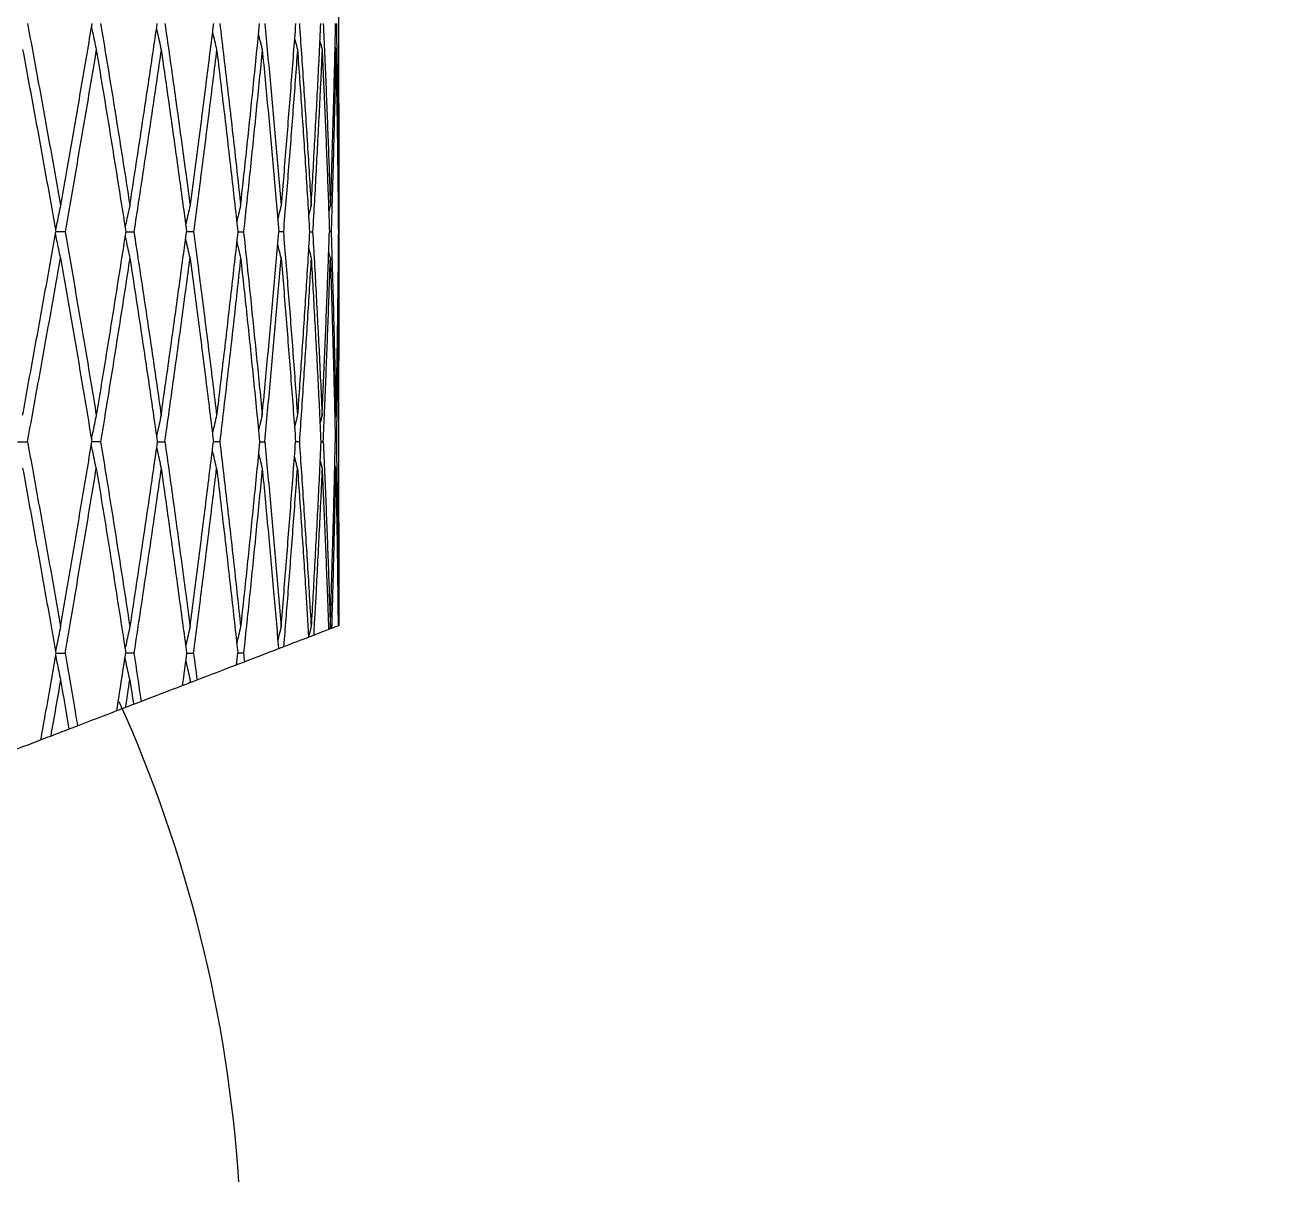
# Model space of a CAD drawing. Extents: x 1661 to 2451, y 0 to 579.
# Drawn here: x 2179.47 to 2197.5, y 425.28 to 441.93 of the extents above; entities that cross this region are included whole.
import ezdxf

# ---------------------------------------------------------------- set-up
doc = ezdxf.new("R2010")
doc.units = 0
doc.header["$LTSCALE"] = 10
doc.header["$MEASUREMENT"] = 0
doc.header["$PDMODE"] = 3
doc.header["$PDSIZE"] = -10
doc.layers.get('0').update_dxf_attribs({"linetype": 'CONTINUOUS'})
doc.layers.get('DEFPOINTS').update_dxf_attribs({"linetype": 'CONTINUOUS'})
doc.layers.add('1', color=7, linetype='CONTINUOUS')
doc.layers.add('2', color=7, linetype='CONTINUOUS', true_color=0xffffff)
doc.styles.add('Daelim Dimension', font='')
doc.styles.get('Daelim Dimension').set_extended_font_data('나눔고딕')
doc.dimstyles.new('DEFAULT', dxfattribs={"dimscale": 2, "dimtxt": 2, "dimasz": 2, "dimexe": 0, "dimexo": 2, "dimgap": 1, "dimtad": 1, "dimdec": 0, "dimzin": 9, "dimdsep": 46, "dimtxsty": 'Daelim Dimension', "dimcen": 0.5, "dimclrd": 5, "dimclre": 5, "dimclrt": 256, "dimadec": 1, "dimazin": 0, "dimtfac": 1, "dimtdec": 0, "dimtix": 1, "dimtmove": 0, "dimatfit": 3, "dimfxl": 1, "dimtolj": 1, "dimtzin": 1, "dimlwd": 9, "dimlwe": 9, "dimarcsym": 0})

# ---------------------------------------------------------------- blocks, each defined once
blk = doc.blocks.new('*D11')
at = {"color": 5, "lineweight": 9, "ltscale": 0.5, "transparency": 16777216}
for p, q in [((2146.989, 470.764), (1973.318, 470.764)), ((1975.318, 466.764), (1975.318, 277.281)), ((2140.649, 273.281), (1973.318, 273.281))]:
    blk.add_line(p, q, dxfattribs=at)
at = {"color": 5, "linetype": 'ByBlock', "lineweight": 9, "ltscale": 0.5, "transparency": 16777216}
for p, q in [((2212.678, 377.281), (2263.051, 377.281)), ((2263.051, 373.281), (2263.051, 277.281)), ((2212.678, 273.281), (2263.051, 273.281))]:
    blk.add_line(p, q, dxfattribs=at)
at = {"color": 5, "ltscale": 0.5, "transparency": 16777216}
for points in [[(1974.651, 466.764), (1975.984, 466.764), (1975.318, 470.764)], [(2262.384, 373.281), (2263.717, 373.281), (2263.051, 377.281)], [(1974.651, 277.281), (1975.984, 277.281), (1975.318, 273.281)], [(2262.384, 277.281), (2263.717, 277.281), (2263.051, 273.281)]]:
    blk.add_solid(points, dxfattribs=at)
at = {"layer": 'DEFPOINTS', "color": 0, "ltscale": 0.5, "transparency": 16777216}
for p in [(2150.989, 470.764), (2208.678, 377.281), (1975.318, 273.281), (2144.649, 273.281), (2208.678, 273.281), (2263.051, 273.281)]:
    blk.add_point(p, dxfattribs=at)
at = {"color": 7, "ltscale": 0.5, "transparency": 16777216, "insert": (1967.874, 372.022), "char_height": 10, "attachment_point": 5, "rotation": 90, "style": 'Daelim Dimension'}
blk.add_mtext('\\A1;197', dxfattribs=at)
at = {"ltscale": 0.5, "transparency": 16777216, "insert": (2258.887, 325.281), "char_height": 4, "attachment_point": 5, "rotation": 90, "style": 'Daelim Dimension'}
blk.add_mtext('\\A1;104', dxfattribs=at)

msp = doc.modelspace()

# ---------------------------------------------------------------- linework, layer by layer
at = {"layer": '1', "color": 7, "linetype": 'Continuous', "lineweight": 18}
msp.add_arc((2162.592, 423.984), 20, 3.7175, 24.2293, dxfattribs=at)
at = {"layer": '2', "color": 7, "linetype": 'Continuous', "lineweight": 18}
for p, q in [((2183.989, 440.808), (2183.989, 443.089)), ((2183.989, 437.855), (2183.989, 440.054)), ((2183.986, 438.956), (2183.981, 438.956)), ((2183.989, 434.768), (2183.989, 437.095)), ((2183.989, 433.289), (2183.989, 434.003)), ((2183.856, 433.238), (2183.857, 433.239)), ((2183.866, 433.272), (2183.857, 433.239)), ((2181.849, 432.505), (2181.843, 432.466)), ((2181.849, 432.505), (2181.853, 432.47))]:
    msp.add_line(p, q, dxfattribs=at)
for points in [[(2179.51, 441.951), (2179.564, 441.662), (2179.671, 441.083), (2179.829, 440.211), (2179.933, 439.627), (2179.985, 439.335)], [(2180.436, 441.951), (2180.387, 441.662), (2180.289, 441.083), (2180.138, 440.211), (2180.036, 439.627), (2179.985, 439.335)], [(2180.562, 441.951), (2180.61, 441.662), (2180.705, 441.083), (2180.845, 440.211), (2180.937, 439.627), (2180.982, 439.335)], [(2180.982, 439.335), (2181.027, 439.627), (2181.117, 440.211), (2181.249, 441.083), (2181.335, 441.662), (2181.377, 441.951)], [(2181.486, 441.951), (2181.528, 441.662), (2181.61, 441.083), (2181.731, 440.211), (2181.81, 439.627), (2181.849, 439.335)], [(2182.184, 441.951), (2182.148, 441.662), (2182.076, 441.083), (2181.964, 440.211), (2181.887, 439.627), (2181.849, 439.335)], [(2182.276, 441.951), (2182.311, 441.662), (2182.379, 441.083), (2182.48, 440.211), (2182.544, 439.627), (2182.576, 439.335)], [(2182.576, 439.335), (2182.608, 439.627), (2182.671, 440.211), (2182.762, 441.083), (2182.82, 441.662), (2182.849, 441.951)], [(2182.922, 441.951), (2182.95, 441.662), (2183.005, 441.083), (2183.083, 440.211), (2183.134, 439.627), (2183.158, 439.335)], [(2183.366, 441.951), (2183.344, 441.662), (2183.3, 441.083), (2183.231, 440.211), (2183.183, 439.627), (2183.158, 439.335)], [(2183.42, 441.951), (2183.44, 441.662), (2183.48, 441.083), (2183.537, 440.211), (2183.572, 439.627), (2183.59, 439.335)], [(2183.59, 439.335), (2183.607, 439.627), (2183.64, 440.211), (2183.687, 441.083), (2183.716, 441.662), (2183.729, 441.951)], [(2183.764, 441.951), (2183.777, 441.662), (2183.802, 441.083), (2183.836, 440.211), (2183.856, 439.627), (2183.866, 439.335)], [(2183.937, 441.951), (2183.931, 441.662), (2183.917, 441.083), (2183.893, 440.211), (2183.875, 439.627), (2183.866, 439.335)], [(2183.952, 441.951), (2183.957, 441.662), (2183.966, 441.083), (2183.977, 440.211), (2183.982, 439.627), (2183.984, 439.335)], [(2183.716, 441.692), (2183.727, 441.654), (2183.737, 441.615), (2183.747, 441.576)], [(2179.44, 441.576), (2179.494, 441.287), (2179.602, 440.707), (2179.761, 439.834), (2179.866, 439.249), (2179.918, 438.956)], [(2180.499, 441.576), (2180.451, 441.287), (2180.353, 440.707), (2180.204, 439.834), (2180.102, 439.249), (2180.051, 438.956)], [(2180.499, 441.576), (2180.547, 441.287), (2180.643, 440.707), (2180.785, 439.834), (2180.877, 439.249), (2180.923, 438.956)], [(2181.432, 441.576), (2181.39, 441.287), (2181.305, 440.707), (2181.174, 439.834), (2181.085, 439.249), (2181.04, 438.956)], [(2181.432, 441.576), (2181.474, 441.287), (2181.557, 440.707), (2181.679, 439.834), (2181.759, 439.249), (2181.798, 438.956)], [(2182.23, 441.576), (2182.195, 441.287), (2182.123, 440.707), (2182.013, 439.834), (2181.937, 439.249), (2181.898, 438.956)], [(2182.23, 441.576), (2182.266, 441.287), (2182.335, 440.707), (2182.437, 439.834), (2182.502, 439.249), (2182.535, 438.956)], [(2182.886, 441.576), (2182.858, 441.287), (2182.8, 440.707), (2182.711, 439.834), (2182.649, 439.249), (2182.617, 438.956)], [(2182.886, 441.576), (2182.914, 441.287), (2182.97, 440.707), (2183.05, 439.834), (2183.101, 439.249), (2183.126, 438.956)], [(2183.393, 441.576), (2183.372, 441.287), (2183.329, 440.707), (2183.262, 439.834), (2183.214, 439.249), (2183.19, 438.956)], [(2183.393, 441.576), (2183.414, 441.287), (2183.455, 440.707), (2183.513, 439.834), (2183.549, 439.249), (2183.567, 438.956)], [(2183.747, 441.576), (2183.734, 441.287), (2183.706, 440.707), (2183.661, 439.834), (2183.628, 439.249), (2183.611, 438.956)], [(2183.747, 441.576), (2183.76, 441.287), (2183.786, 440.707), (2183.821, 439.834), (2183.843, 439.249), (2183.853, 438.956)], [(2183.945, 441.576), (2183.939, 441.287), (2183.926, 440.707), (2183.904, 439.834), (2183.887, 439.249), (2183.878, 438.956)], [(2183.929, 441.634), (2183.934, 441.615), (2183.939, 441.595), (2183.945, 441.576)], [(2183.945, 441.576), (2183.95, 441.287), (2183.961, 440.707), (2183.973, 439.834), (2183.979, 439.249), (2183.981, 438.956)], [(2183.866, 439.335), (2183.858, 439.305), (2183.85, 439.276), (2183.842, 439.246)], [(2183.984, 439.335), (2183.982, 439.327), (2183.979, 439.318), (2183.977, 439.31)], [(2179.44, 436.315), (2179.494, 436.61), (2179.602, 437.199), (2179.762, 438.079), (2179.866, 438.664), (2179.918, 438.956)], [(2180.051, 438.956), (2180.102, 438.664), (2180.203, 438.079), (2180.353, 437.199), (2180.451, 436.61), (2180.499, 436.315)], [(2180.923, 438.956), (2180.877, 438.664), (2180.785, 438.079), (2180.644, 437.199), (2180.548, 436.61), (2180.499, 436.315)], [(2181.04, 438.956), (2181.085, 438.664), (2181.174, 438.079), (2181.305, 437.199), (2181.39, 436.61), (2181.432, 436.315)], [(2181.432, 436.315), (2181.474, 436.61), (2181.558, 437.199), (2181.68, 438.079), (2181.759, 438.664), (2181.798, 438.956)], [(2181.898, 438.956), (2181.937, 438.664), (2182.012, 438.079), (2182.123, 437.199), (2182.195, 436.61), (2182.23, 436.315)], [(2182.535, 438.956), (2182.502, 438.664), (2182.437, 438.079), (2182.335, 437.199), (2182.266, 436.61), (2182.23, 436.315)], [(2182.617, 438.956), (2182.649, 438.664), (2182.71, 438.079), (2182.8, 437.199), (2182.858, 436.61), (2182.886, 436.315)], [(2182.886, 436.315), (2182.914, 436.61), (2182.97, 437.199), (2183.05, 438.079), (2183.101, 438.664), (2183.126, 438.956)], [(2183.19, 438.956), (2183.214, 438.664), (2183.261, 438.079), (2183.329, 437.199), (2183.372, 436.61), (2183.393, 436.315)], [(2183.567, 438.956), (2183.549, 438.664), (2183.513, 438.079), (2183.455, 437.199), (2183.414, 436.61), (2183.393, 436.315)], [(2183.611, 438.956), (2183.628, 438.664), (2183.661, 438.079), (2183.706, 437.199), (2183.734, 436.61), (2183.747, 436.315)], [(2183.747, 436.315), (2183.761, 436.61), (2183.786, 437.199), (2183.821, 438.079), (2183.843, 438.664), (2183.853, 438.956)], [(2183.878, 438.956), (2183.869, 438.956), (2183.861, 438.956), (2183.853, 438.956)], [(2183.878, 438.956), (2183.887, 438.664), (2183.904, 438.079), (2183.926, 437.199), (2183.939, 436.61), (2183.945, 436.315)], [(2183.981, 438.956), (2183.979, 438.664), (2183.973, 438.079), (2183.961, 437.199), (2183.95, 436.61), (2183.945, 436.315)], [(2183.866, 438.578), (2183.858, 438.607), (2183.85, 438.637), (2183.842, 438.667)], [(2179.51, 435.933), (2179.564, 436.228), (2179.671, 436.818), (2179.83, 437.699), (2179.933, 438.285), (2179.985, 438.578)], [(2179.985, 438.578), (2180.036, 438.285), (2180.138, 437.699), (2180.289, 436.818), (2180.387, 436.228), (2180.436, 435.933)], [(2180.982, 438.578), (2180.937, 438.285), (2180.845, 437.699), (2180.705, 436.818), (2180.61, 436.228), (2180.562, 435.933)], [(2180.982, 438.578), (2181.027, 438.285), (2181.117, 437.699), (2181.249, 436.818), (2181.335, 436.228), (2181.377, 435.933)], [(2181.486, 435.933), (2181.528, 436.228), (2181.611, 436.818), (2181.731, 437.699), (2181.81, 438.285), (2181.849, 438.578)], [(2181.849, 438.578), (2181.887, 438.285), (2181.964, 437.699), (2182.076, 436.818), (2182.148, 436.228), (2182.184, 435.933)], [(2182.576, 438.578), (2182.544, 438.285), (2182.48, 437.699), (2182.38, 436.818), (2182.311, 436.228), (2182.276, 435.933)], [(2182.576, 438.578), (2182.608, 438.285), (2182.671, 437.699), (2182.762, 436.818), (2182.82, 436.228), (2182.849, 435.933)], [(2182.922, 435.933), (2182.95, 436.228), (2183.005, 436.818), (2183.083, 437.699), (2183.134, 438.285), (2183.158, 438.578)], [(2183.158, 438.578), (2183.183, 438.285), (2183.231, 437.699), (2183.3, 436.818), (2183.344, 436.228), (2183.366, 435.933)], [(2183.59, 438.578), (2183.572, 438.285), (2183.537, 437.699), (2183.48, 436.818), (2183.44, 436.228), (2183.42, 435.933)], [(2183.59, 438.578), (2183.607, 438.285), (2183.64, 437.699), (2183.687, 436.818), (2183.716, 436.228), (2183.729, 435.933)], [(2183.764, 435.933), (2183.777, 436.228), (2183.802, 436.818), (2183.836, 437.699), (2183.856, 438.285), (2183.866, 438.578)], [(2183.866, 438.578), (2183.875, 438.285), (2183.893, 437.699), (2183.917, 436.818), (2183.931, 436.228), (2183.937, 435.933)], [(2183.984, 438.578), (2183.982, 438.285), (2183.977, 437.699), (2183.966, 436.818), (2183.957, 436.228), (2183.952, 435.933)], [(2183.977, 438.603), (2183.979, 438.595), (2183.982, 438.586), (2183.984, 438.578)], [(2183.747, 436.315), (2183.737, 436.275), (2183.727, 436.236), (2183.716, 436.196)], [(2183.945, 436.315), (2183.939, 436.295), (2183.934, 436.276), (2183.929, 436.256)], [(2179.367, 435.933), (2179.383, 435.933), (2179.414, 435.933), (2179.462, 435.933), (2179.494, 435.933), (2179.51, 435.933)], [(2179.51, 435.933), (2179.564, 435.639), (2179.671, 435.049), (2179.829, 434.162), (2179.933, 433.569), (2179.985, 433.272)], [(2179.985, 433.272), (2180.036, 433.569), (2180.138, 434.162), (2180.289, 435.049), (2180.387, 435.639), (2180.436, 435.933)], [(2180.562, 435.933), (2180.61, 435.639), (2180.705, 435.049), (2180.845, 434.162), (2180.937, 433.569), (2180.982, 433.272)], [(2181.377, 435.933), (2181.335, 435.639), (2181.249, 435.049), (2181.117, 434.162), (2181.027, 433.569), (2180.982, 433.272)], [(2181.486, 435.933), (2181.528, 435.639), (2181.61, 435.049), (2181.731, 434.162), (2181.81, 433.569), (2181.849, 433.272)], [(2181.849, 433.272), (2181.887, 433.569), (2181.964, 434.162), (2182.076, 435.049), (2182.148, 435.639), (2182.184, 435.933)], [(2182.276, 435.933), (2182.311, 435.639), (2182.379, 435.049), (2182.48, 434.162), (2182.544, 433.569), (2182.576, 433.272)], [(2182.849, 435.933), (2182.82, 435.639), (2182.762, 435.049), (2182.671, 434.162), (2182.608, 433.569), (2182.576, 433.272)], [(2182.922, 435.933), (2182.95, 435.639), (2183.005, 435.049), (2183.083, 434.162), (2183.134, 433.569), (2183.158, 433.272)], [(2183.158, 433.272), (2183.183, 433.569), (2183.231, 434.162), (2183.3, 435.049), (2183.344, 435.639), (2183.366, 435.933)], [(2183.42, 435.933), (2183.44, 435.639), (2183.48, 435.049), (2183.537, 434.162), (2183.572, 433.569), (2183.59, 433.272)], [(2183.729, 435.933), (2183.716, 435.639), (2183.687, 435.049), (2183.64, 434.162), (2183.607, 433.569), (2183.59, 433.272)], [(2183.729, 435.933), (2183.741, 435.933), (2183.753, 435.933), (2183.764, 435.933)], [(2183.764, 435.933), (2183.777, 435.639), (2183.802, 435.049), (2183.836, 434.162), (2183.856, 433.569), (2183.866, 433.272)], [(2183.866, 433.272), (2183.875, 433.569), (2183.893, 434.162), (2183.917, 435.049), (2183.931, 435.639), (2183.937, 435.933)], [(2183.952, 435.933), (2183.947, 435.933), (2183.942, 435.933), (2183.937, 435.933)], [(2179.44, 435.552), (2179.494, 435.257), (2179.602, 434.666), (2179.761, 433.779), (2179.866, 433.186), (2179.918, 432.889)], [(2180.051, 432.889), (2180.102, 433.186), (2180.204, 433.779), (2180.353, 434.666), (2180.451, 435.257), (2180.499, 435.552)], [(2180.499, 435.552), (2180.548, 435.257), (2180.644, 434.666), (2180.785, 433.779), (2180.877, 433.186), (2180.923, 432.889)], [(2181.432, 435.552), (2181.39, 435.257), (2181.305, 434.666), (2181.174, 433.779), (2181.085, 433.186), (2181.04, 432.889)], [(2181.432, 435.552), (2181.474, 435.257), (2181.557, 434.666), (2181.679, 433.779), (2181.759, 433.186), (2181.798, 432.889)], [(2181.898, 432.889), (2181.937, 433.186), (2182.013, 433.779), (2182.123, 434.666), (2182.195, 435.257), (2182.23, 435.552)], [(2182.23, 435.552), (2182.266, 435.257), (2182.335, 434.666), (2182.437, 433.779), (2182.502, 433.186), (2182.535, 432.889)], [(2182.886, 435.552), (2182.858, 435.257), (2182.8, 434.666), (2182.711, 433.779), (2182.649, 433.186), (2182.617, 432.889)], [(2183.716, 435.67), (2183.726, 435.631), (2183.737, 435.591), (2183.747, 435.552)], [(2183.945, 435.552), (2183.939, 435.571), (2183.934, 435.591), (2183.929, 435.61)], [(2183.626, 433.15), (2183.713, 433.184), (2183.785, 433.211), (2183.841, 433.233)], [(2183.857, 433.239), (2183.867, 433.243), (2183.878, 433.247), (2183.888, 433.251)], [(2183.888, 433.251), (2183.933, 433.268), (2183.963, 433.279), (2183.978, 433.285)], [(2183.984, 433.287), (2183.984, 433.287), (2183.984, 433.288), (2183.984, 433.288)], [(2183.198, 432.986), (2183.333, 433.038), (2183.452, 433.083), (2183.553, 433.122)], [(2183.553, 433.122), (2183.577, 433.131), (2183.602, 433.141), (2183.626, 433.15)], [(2180.795, 432.063), (2180.838, 432.339), (2180.881, 432.614), (2180.923, 432.889)], [(2181.04, 432.889), (2181.075, 432.658), (2181.11, 432.428), (2181.144, 432.197)], [(2181.798, 432.889), (2181.778, 432.734), (2181.757, 432.579), (2181.736, 432.425)], [(2181.898, 432.889), (2181.915, 432.761), (2181.931, 432.634), (2181.948, 432.506)], [(2182.517, 432.724), (2182.523, 432.779), (2182.529, 432.834), (2182.535, 432.889)], [(2182.617, 432.889), (2182.622, 432.848), (2182.626, 432.808), (2182.63, 432.768)], [(2182.63, 432.768), (2182.811, 432.837), (2182.974, 432.9), (2183.121, 432.956)], [(2183.121, 432.956), (2183.146, 432.966), (2183.172, 432.976), (2183.198, 432.986)], [(2181.948, 432.506), (2182.152, 432.584), (2182.341, 432.657), (2182.517, 432.724)], [(2182.523, 432.727), (2182.522, 432.733), (2182.52, 432.738), (2182.519, 432.744)], [(2182.523, 432.727), (2182.559, 432.74), (2182.594, 432.754), (2182.63, 432.768)], [(2179.985, 432.505), (2179.938, 432.236), (2179.891, 431.967), (2179.844, 431.698)], [(2179.985, 432.505), (2180.025, 432.27), (2180.066, 432.034), (2180.106, 431.799)], [(2180.922, 432.112), (2180.942, 432.243), (2180.962, 432.374), (2180.982, 432.505)], [(2180.982, 432.505), (2181, 432.388), (2181.017, 432.272), (2181.035, 432.156)], [(2181.853, 432.47), (2181.885, 432.482), (2181.916, 432.494), (2181.948, 432.506)], [(2181.144, 432.197), (2181.352, 432.277), (2181.549, 432.353), (2181.736, 432.425)], [(2181.736, 432.425), (2181.772, 432.438), (2181.808, 432.452), (2181.843, 432.466)], [(2181.843, 432.466), (2181.847, 432.467), (2181.85, 432.468), (2181.853, 432.47)], [(2180.922, 432.112), (2180.96, 432.127), (2180.998, 432.141), (2181.035, 432.156)], [(2181.035, 432.156), (2181.072, 432.17), (2181.108, 432.184), (2181.144, 432.197)], [(2180.229, 431.846), (2180.424, 431.921), (2180.613, 431.993), (2180.795, 432.063)], [(2180.795, 432.063), (2180.837, 432.08), (2180.879, 432.096), (2180.922, 432.112)], [(2179.844, 431.698), (2179.932, 431.732), (2180.02, 431.766), (2180.106, 431.799)], [(2180.108, 431.8), (2180.148, 431.815), (2180.188, 431.831), (2180.229, 431.846)], [(2179.211, 431.455), (2179.376, 431.519), (2179.539, 431.581), (2179.698, 431.642)], [(2179.698, 431.642), (2179.746, 431.661), (2179.795, 431.68), (2179.844, 431.698)]]:
    msp.add_open_spline(points, degree=3, dxfattribs=at)
for points, knots in [([(2180.429, 441.908), (2180.434, 441.881), (2180.449, 441.812), (2180.472, 441.701), (2180.49, 441.618), (2180.499, 441.576)], [0, 0, 0, 0, 0.247131, 0.623565, 1, 1, 1, 1]), ([(2181.365, 441.871), (2181.369, 441.856), (2181.381, 441.799), (2181.404, 441.701), (2181.423, 441.618), (2181.432, 441.576)], [0, 0, 0, 0, 0.151572, 0.575786, 1, 1, 1, 1]), ([(2182.169, 441.832), (2182.169, 441.83), (2182.18, 441.786), (2182.2, 441.701), (2182.22, 441.618), (2182.23, 441.576)], [0, 0, 0, 0, 0.022169, 0.511084, 1, 1, 1, 1]), ([(2182.833, 441.789), (2182.84, 441.76), (2182.858, 441.689), (2182.875, 441.618), (2182.886, 441.576)], [0, 0, 0, 0, 0.414676, 1, 1, 1, 1]), ([(2183.35, 441.744), (2183.353, 441.73), (2183.368, 441.673), (2183.382, 441.618), (2183.393, 441.576)], [0, 0, 0, 0, 0.256238, 1, 1, 1, 1]), ([(2183.989, 440.807), (2183.989, 440.608), (2183.988, 440.119), (2183.986, 439.627), (2183.984, 439.335)], [0, 0, 0, 0, 0.405906, 1, 1, 1, 1]), ([(2183.988, 440.341), (2183.989, 440.172), (2183.989, 439.711), (2183.987, 439.249), (2183.986, 438.956)], [0, 0, 0, 0, 0.367751, 1, 1, 1, 1]), ([(2179.985, 439.335), (2179.976, 439.293), (2179.959, 439.209), (2179.935, 439.091), (2179.92, 439.015), (2179.913, 438.982)], [0, 0, 0, 0, 0.356983, 0.713967, 1, 1, 1, 1]), ([(2180.982, 439.335), (2180.973, 439.293), (2180.954, 439.209), (2180.931, 439.104), (2180.918, 439.04), (2180.913, 439.019)], [0, 0, 0, 0, 0.398777, 0.797553, 1, 1, 1, 1]), ([(2181.849, 439.335), (2181.839, 439.293), (2181.819, 439.209), (2181.798, 439.116), (2181.786, 439.066), (2181.784, 439.057)], [0, 0, 0, 0, 0.454007, 0.908014, 1, 1, 1, 1]), ([(2182.576, 439.335), (2182.566, 439.293), (2182.547, 439.214), (2182.528, 439.135), (2182.519, 439.098)], [0, 0, 0, 0, 0.532136, 1, 1, 1, 1]), ([(2183.158, 439.335), (2183.148, 439.293), (2183.132, 439.229), (2183.115, 439.164), (2183.11, 439.142)], [0, 0, 0, 0, 0.653596, 1, 1, 1, 1]), ([(2183.59, 439.335), (2183.579, 439.293), (2183.566, 439.245), (2183.554, 439.197), (2183.552, 439.191)], [0, 0, 0, 0, 0.873601, 1, 1, 1, 1]), ([(2179.985, 438.578), (2179.976, 438.62), (2179.959, 438.704), (2179.935, 438.822), (2179.92, 438.897), (2179.913, 438.931)], [0, 0, 0, 0, 0.357037, 0.714074, 1, 1, 1, 1]), ([(2180.051, 438.956), (2180.035, 438.956), (2180.003, 438.956), (2179.959, 438.956), (2179.93, 438.956), (2179.918, 438.956)], [0, 0, 0, 0, 0.357258, 0.714516, 1, 1, 1, 1]), ([(2180.913, 438.894), (2180.918, 438.873), (2180.931, 438.809), (2180.954, 438.704), (2180.973, 438.62), (2180.982, 438.578)], [0, 0, 0, 0, 0.202447, 0.601223, 1, 1, 1, 1]), ([(2180.923, 438.956), (2180.931, 438.956), (2180.954, 438.956), (2180.993, 438.956), (2181.025, 438.956), (2181.04, 438.956)], [0, 0, 0, 0, 0.200701, 0.600351, 1, 1, 1, 1]), ([(2181.849, 438.578), (2181.839, 438.62), (2181.819, 438.704), (2181.798, 438.796), (2181.786, 438.847), (2181.784, 438.855)], [0, 0, 0, 0, 0.454258, 0.908515, 1, 1, 1, 1]), ([(2181.898, 438.956), (2181.883, 438.956), (2181.853, 438.956), (2181.819, 438.956), (2181.801, 438.956), (2181.798, 438.956)], [0, 0, 0, 0, 0.4558, 0.9116, 1, 1, 1, 1]), ([(2182.519, 438.815), (2182.528, 438.778), (2182.547, 438.699), (2182.566, 438.62), (2182.576, 438.578)], [0, 0, 0, 0, 0.468182, 1, 1, 1, 1]), ([(2182.535, 438.956), (2182.548, 438.956), (2182.575, 438.956), (2182.603, 438.956), (2182.617, 438.956)], [0, 0, 0, 0, 0.464149, 1, 1, 1, 1]), ([(2183.19, 438.956), (2183.176, 438.956), (2183.155, 438.956), (2183.133, 438.956), (2183.126, 438.956)], [0, 0, 0, 0, 0.661801, 1, 1, 1, 1]), ([(2183.567, 438.956), (2183.569, 438.956), (2183.583, 438.956), (2183.598, 438.956), (2183.611, 438.956)], [0, 0, 0, 0, 0.104873, 1, 1, 1, 1]), ([(2183.986, 438.956), (2183.987, 438.664), (2183.989, 438.131), (2183.989, 437.596), (2183.988, 437.355)], [0, 0, 0, 0, 0.548824, 1, 1, 1, 1]), ([(2183.158, 438.578), (2183.148, 438.62), (2183.132, 438.684), (2183.115, 438.748), (2183.11, 438.77)], [0, 0, 0, 0, 0.654217, 1, 1, 1, 1]), ([(2183.552, 438.722), (2183.554, 438.716), (2183.566, 438.668), (2183.579, 438.62), (2183.59, 438.578)], [0, 0, 0, 0, 0.127544, 1, 1, 1, 1]), ([(2183.984, 438.578), (2183.986, 438.285), (2183.988, 437.791), (2183.989, 437.296), (2183.989, 437.095)], [0, 0, 0, 0, 0.593285, 1, 1, 1, 1]), ([(2180.499, 436.315), (2180.49, 436.272), (2180.472, 436.188), (2180.449, 436.075), (2180.434, 436.005), (2180.429, 435.977)], [0, 0, 0, 0, 0.376701, 0.753403, 1, 1, 1, 1]), ([(2181.432, 436.315), (2181.423, 436.272), (2181.404, 436.188), (2181.381, 436.088), (2181.369, 436.03), (2181.365, 436.015)], [0, 0, 0, 0, 0.424434, 0.848867, 1, 1, 1, 1]), ([(2182.23, 436.315), (2182.22, 436.272), (2182.2, 436.188), (2182.18, 436.101), (2182.169, 436.057), (2182.169, 436.055)], [0, 0, 0, 0, 0.489522, 0.979043, 1, 1, 1, 1]), ([(2182.886, 436.315), (2182.875, 436.272), (2182.858, 436.2), (2182.84, 436.128), (2182.833, 436.098)], [0, 0, 0, 0, 0.585709, 1, 1, 1, 1]), ([(2183.393, 436.315), (2183.382, 436.272), (2183.368, 436.216), (2183.354, 436.159), (2183.35, 436.144)], [0, 0, 0, 0, 0.745113, 1, 1, 1, 1]), ([(2180.562, 435.933), (2180.546, 435.933), (2180.514, 435.933), (2180.472, 435.933), (2180.446, 435.933), (2180.436, 435.933)], [0, 0, 0, 0, 0.377133, 0.754266, 1, 1, 1, 1]), ([(2181.377, 435.933), (2181.383, 435.933), (2181.404, 435.933), (2181.44, 435.933), (2181.471, 435.933), (2181.486, 435.933)], [0, 0, 0, 0, 0.148522, 0.574261, 1, 1, 1, 1]), ([(2182.276, 435.933), (2182.261, 435.933), (2182.231, 435.933), (2182.2, 435.933), (2182.185, 435.933), (2182.184, 435.933)], [0, 0, 0, 0, 0.492097, 0.984193, 1, 1, 1, 1]), ([(2182.849, 435.933), (2182.859, 435.933), (2182.883, 435.933), (2182.908, 435.933), (2182.922, 435.933)], [0, 0, 0, 0, 0.408965, 1, 1, 1, 1]), ([(2183.42, 435.933), (2183.406, 435.933), (2183.388, 435.933), (2183.37, 435.933), (2183.366, 435.933)], [0, 0, 0, 0, 0.758007, 1, 1, 1, 1]), ([(2183.952, 435.933), (2183.957, 435.639), (2183.966, 435.049), (2183.977, 434.167), (2183.982, 433.579), (2183.984, 433.287)], [0, 0, 0, 0, 0.335238, 0.670476, 1, 1, 1, 1]), ([(2180.499, 435.552), (2180.49, 435.594), (2180.472, 435.679), (2180.449, 435.791), (2180.434, 435.861), (2180.429, 435.889)], [0, 0, 0, 0, 0.376781, 0.753563, 1, 1, 1, 1]), ([(2181.365, 435.851), (2181.369, 435.836), (2181.381, 435.779), (2181.404, 435.679), (2181.423, 435.594), (2181.432, 435.552)], [0, 0, 0, 0, 0.151268, 0.575634, 1, 1, 1, 1]), ([(2182.23, 435.552), (2182.22, 435.594), (2182.2, 435.679), (2182.18, 435.765), (2182.17, 435.809), (2182.169, 435.811)], [0, 0, 0, 0, 0.489768, 0.979536, 1, 1, 1, 1]), ([(2182.833, 435.769), (2182.84, 435.739), (2182.858, 435.666), (2182.875, 435.594), (2182.886, 435.552)], [0, 0, 0, 0, 0.414948, 1, 1, 1, 1]), ([(2182.886, 435.552), (2182.914, 435.257), (2182.97, 434.666), (2183.048, 433.801), (2183.097, 433.23), (2183.121, 432.956)], [0, 0, 0, 0, 0.341968, 0.683936, 1, 1, 1, 1]), ([(2183.198, 432.986), (2183.219, 433.25), (2183.264, 433.811), (2183.329, 434.666), (2183.372, 435.257), (2183.393, 435.552)], [0, 0, 0, 0, 0.308169, 0.654085, 1, 1, 1, 1]), ([(2183.393, 435.552), (2183.382, 435.594), (2183.368, 435.651), (2183.354, 435.708), (2183.35, 435.722)], [0, 0, 0, 0, 0.745736, 1, 1, 1, 1]), ([(2183.393, 435.552), (2183.414, 435.257), (2183.455, 434.666), (2183.508, 433.856), (2183.54, 433.341), (2183.553, 433.122)], [0, 0, 0, 0, 0.365257, 0.730514, 1, 1, 1, 1]), ([(2183.747, 435.552), (2183.734, 435.257), (2183.706, 434.666), (2183.665, 433.865), (2183.638, 433.36), (2183.626, 433.15)], [0, 0, 0, 0, 0.369515, 0.73903, 1, 1, 1, 1]), ([(2183.747, 435.552), (2183.761, 435.257), (2183.786, 434.666), (2183.817, 433.893), (2183.834, 433.415), (2183.841, 433.233)], [0, 0, 0, 0, 0.382614, 0.765228, 1, 1, 1, 1]), ([(2183.888, 433.251), (2183.894, 433.427), (2183.907, 433.899), (2183.926, 434.666), (2183.939, 435.257), (2183.945, 435.552)], [0, 0, 0, 0, 0.228711, 0.614355, 1, 1, 1, 1]), ([(2183.945, 435.552), (2183.95, 435.257), (2183.961, 434.666), (2183.971, 433.91), (2183.976, 433.45), (2183.978, 433.285)], [0, 0, 0, 0, 0.391448, 0.782896, 1, 1, 1, 1]), ([(2183.989, 434.768), (2183.989, 434.566), (2183.988, 434.073), (2183.986, 433.579), (2183.984, 433.288)], [0, 0, 0, 0, 0.410198, 1, 1, 1, 1]), ([(2183.988, 434.374), (2183.989, 434.176), (2183.989, 433.814), (2183.988, 433.452), (2183.988, 433.289)], [0, 0, 0, 0, 0.549457, 1, 1, 1, 1]), ([(2179.985, 433.272), (2179.976, 433.23), (2179.959, 433.145), (2179.935, 433.025), (2179.92, 432.948), (2179.913, 432.914)], [0, 0, 0, 0, 0.357175, 0.714349, 1, 1, 1, 1]), ([(2180.982, 433.272), (2180.973, 433.23), (2180.954, 433.145), (2180.931, 433.038), (2180.918, 432.974), (2180.913, 432.952)], [0, 0, 0, 0, 0.399022, 0.798045, 1, 1, 1, 1]), ([(2181.849, 433.272), (2181.839, 433.23), (2181.819, 433.145), (2181.798, 433.051), (2181.786, 433), (2181.784, 432.991)], [0, 0, 0, 0, 0.454316, 0.908633, 1, 1, 1, 1]), ([(2182.576, 433.272), (2182.566, 433.23), (2182.547, 433.15), (2182.528, 433.07), (2182.519, 433.032)], [0, 0, 0, 0, 0.532535, 1, 1, 1, 1]), ([(2183.158, 433.272), (2183.148, 433.23), (2183.132, 433.165), (2183.115, 433.1), (2183.11, 433.077)], [0, 0, 0, 0, 0.655569, 1, 1, 1, 1]), ([(2183.59, 433.272), (2183.579, 433.23), (2183.566, 433.182), (2183.554, 433.133), (2183.553, 433.128)], [0, 0, 0, 0, 0.884229, 1, 1, 1, 1]), ([(2179.918, 432.889), (2179.866, 432.592), (2179.793, 432.177), (2179.719, 431.761), (2179.698, 431.642)], [0, 0, 0, 0, 0.714265, 1, 1, 1, 1]), ([(2179.913, 432.863), (2179.92, 432.829), (2179.935, 432.752), (2179.959, 432.633), (2179.976, 432.547), (2179.985, 432.505)], [0, 0, 0, 0, 0.285506, 0.642753, 1, 1, 1, 1]), ([(2179.918, 432.889), (2179.93, 432.889), (2179.959, 432.889), (2180.003, 432.889), (2180.035, 432.889), (2180.051, 432.889)], [0, 0, 0, 0, 0.285112, 0.642556, 1, 1, 1, 1]), ([(2180.051, 432.889), (2180.102, 432.592), (2180.161, 432.245), (2180.22, 431.897), (2180.229, 431.846)], [0, 0, 0, 0, 0.853785, 1, 1, 1, 1]), ([(2181.04, 432.889), (2181.025, 432.889), (2180.993, 432.889), (2180.954, 432.889), (2180.931, 432.889), (2180.923, 432.889)], [0, 0, 0, 0, 0.399876, 0.799753, 1, 1, 1, 1]), ([(2181.798, 432.889), (2181.801, 432.889), (2181.819, 432.889), (2181.853, 432.889), (2181.883, 432.889), (2181.898, 432.889)], [0, 0, 0, 0, 0.08762, 0.54381, 1, 1, 1, 1]), ([(2182.617, 432.889), (2182.603, 432.889), (2182.575, 432.889), (2182.548, 432.889), (2182.535, 432.889)], [0, 0, 0, 0, 0.536313, 1, 1, 1, 1]), ([(2180.982, 432.505), (2180.973, 432.547), (2180.954, 432.633), (2180.931, 432.739), (2180.918, 432.804), (2180.913, 432.825)], [0, 0, 0, 0, 0.399396, 0.798792, 1, 1, 1, 1]), ([(2181.784, 432.786), (2181.786, 432.777), (2181.798, 432.726), (2181.819, 432.633), (2181.839, 432.547), (2181.849, 432.505)], [0, 0, 0, 0, 0.089738, 0.544869, 1, 1, 1, 1])]:
    msp.add_open_spline(points, degree=3, knots=knots, dxfattribs=at)

# ---------------------------------------------------------------- dimensions: what is measured, and where the dimension line sits
at = {"color": 5, "ltscale": 0.5}
dim = msp.add_linear_dim(base=(1975.318, 273.281), p1=(2150.989, 470.764), p2=(2144.649, 273.281), angle=90, dimstyle='DEFAULT', override={"dimtxt": 5, "dimexe": 1, "dimclrt": 7}, dxfattribs=at)
dim.commit()
dim.dimension.update_dxf_attribs({"geometry": '*D11', "text_midpoint": (1967.874, 372.022)})

doc.saveas('drawing.dxf')
